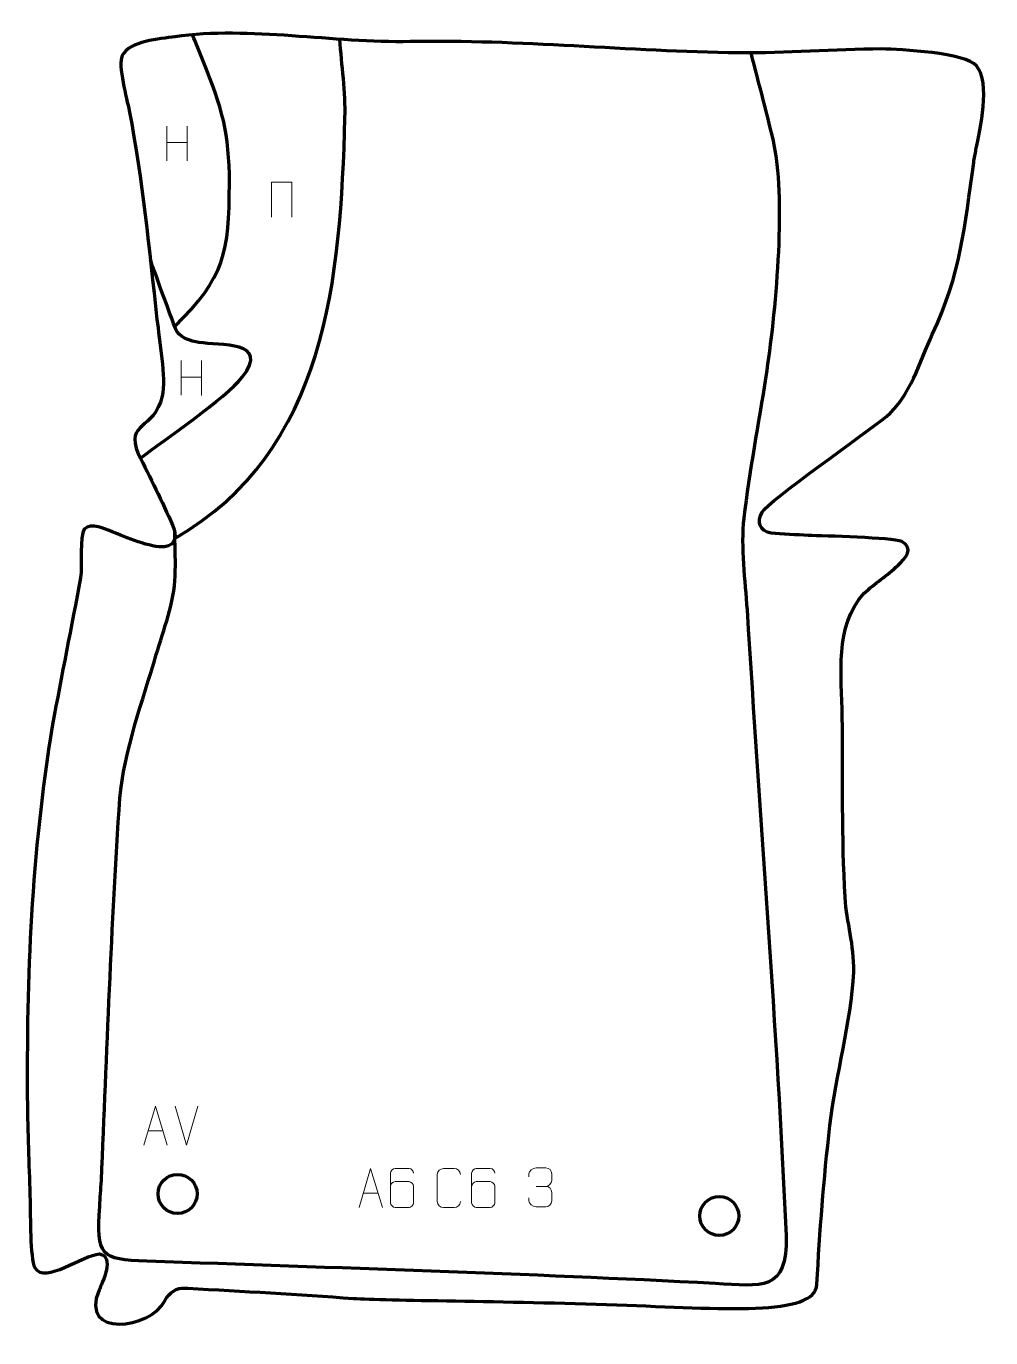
# Model space of a CAD drawing. Header units: millimetres. Extents: x -299 to 318, y -359 to 481.
import ezdxf

# ---------------------------------------------------------------- set-up
doc = ezdxf.new("R2010")
doc.units = ezdxf.units.MM
doc.header["$MEASUREMENT"] = 0
doc.layers.add('layer 2', color=7, linetype='Continuous')
doc.layers.add('layer 3', color=7, linetype='Continuous')

msp = doc.modelspace()

# ---------------------------------------------------------------- linework, layer by layer
at = {"layer": 'layer 2', "color": 142, "lineweight": 200}
for centre in [(-202.4386, -266.8027), (144.4301, -280.9581)]:
    msp.add_ellipse(centre, major_axis=(0, 12.5), ratio=1, dxfattribs=at)
at = {"layer": 'layer 2', "color": 142, "lineweight": 158}
for points, knots in [([(-204.2414, 288.5672), (-172.2973, 319.9156), (-169.3284, 336.1902), (-169.2468, 380.1218), (-169.2468, 380.1218), (-169.1864, 412.6335), (-174.0633, 428.8251), (-186.1079, 458.562), (-186.1079, 458.562), (-188.3765, 464.1631), (-190.57, 469.7971), (-192.7881, 475.4186)], [0, 0, 0, 0, 0.25, 0.25, 0.25, 0.25, 0.5, 0.5, 0.5, 0.5, 1, 1, 1, 1]), ([(-204.21, 152.9293), (-106.6135, 208.8814), (-98.0328, 319.8205), (-95.2658, 422.2207), (-95.2658, 422.2207), (-94.8238, 438.5779), (-97.2964, 456.0646), (-98.6354, 472.4905)], [0, 0, 0, 0, 0.33333333, 0.33333333, 0.33333333, 0.33333333, 1, 1, 1, 1]), ([(164.5427, 463.7777), (169.5202, 444.0764), (175.436, 423.4425), (179.6211, 403.6845), (179.6211, 403.6845), (186.889, 367.1204), (180.4125, 296.4562), (174.2322, 256.5664), (174.2322, 256.5664), (169.5528, 226.6002), (163.6681, 195.7982), (160.1349, 165.7864), (160.1349, 165.7864), (157.9603, 147.3155), (160.9552, 125.9025), (162.164, 107.2105), (162.164, 107.2105), (170.4282, -26.0536), (181.243, -160.2441), (187.2046, -293.4251), (187.2046, -293.4251), (188.3858, -329.8807), (171.4142, -325.7749), (141.7606, -324.2113), (141.7606, -324.2113), (20.956, -317.8414), (-101.0558, -314.2018), (-222.0235, -309.8893), (-222.0235, -309.8893), (-252.0287, -308.8235), (-254.2574, -306.4578), (-252.322, -274.8125), (-252.322, -274.8125), (-251.9851, -269.3045), (-251.5454, -263.8123), (-251.2338, -258.2991), (-251.2338, -258.2991), (-247.536, -176.6386), (-244.9889, -95.088), (-239.3753, -13.5056), (-239.3753, -13.5056), (-236.7325, 16.7018), (-224.7079, 49.2141), (-216.0725, 78.4951), (-216.0725, 78.4951), (-211.3713, 94.4357), (-204.647, 112.2411), (-203.9743, 128.7847), (-203.9743, 128.7847), (-203.6213, 137.4688), (-204.092, 146.2193), (-204.2052, 154.9111), (-204.2052, 154.9111), (-204.2052, 154.9111), (-204.2016, 156.4007), (-204.2016, 156.4007)], [0, 0, 0, 0, 0.06666667, 0.06666667, 0.06666667, 0.06666667, 0.13333333, 0.13333333, 0.13333333, 0.13333333, 0.2, 0.2, 0.2, 0.2, 0.26666667, 0.26666667, 0.26666667, 0.26666667, 0.33333333, 0.33333333, 0.33333333, 0.33333333, 0.4, 0.4, 0.4, 0.4, 0.46666667, 0.46666667, 0.46666667, 0.46666667, 0.53333333, 0.53333333, 0.53333333, 0.53333333, 0.6, 0.6, 0.6, 0.6, 0.66666667, 0.66666667, 0.66666667, 0.66666667, 0.73333333, 0.73333333, 0.73333333, 0.73333333, 0.8, 0.8, 0.8, 0.8, 0.86666667, 0.86666667, 0.86666667, 0.86666667, 1, 1, 1, 1]), ([(-226.2107, 204.3453), (-210.5955, 216.0064), (-171.6962, 242.6938), (-161.1115, 256.0816), (-161.1115, 256.0816), (-142.3411, 279.8227), (-175.5627, 276.0514), (-188.8338, 278.4082), (-188.8338, 278.4082), (-194.2577, 279.3714), (-199.185, 280.7156), (-202.7705, 285.1199), (-202.7705, 285.1199), (-204.6225, 288.4272), (-219.8357, 331.1868), (-219.8357, 331.1868)], [0, 0, 0, 0, 0.2, 0.2, 0.2, 0.2, 0.4, 0.4, 0.4, 0.4, 0.6, 0.6, 0.6, 0.6, 1, 1, 1, 1])]:
    msp.add_open_spline(points, degree=3, knots=knots, dxfattribs=at)
at = {"layer": 'layer 2', "color": 250, "lineweight": 9}
for points in [[(-209.3835, 416.958), (-209.3835, 416.958), (-209.3835, 394.7653), (-209.3835, 394.7653)], [(-196.2678, 416.958), (-196.2678, 416.958), (-196.2678, 394.6077), (-196.2678, 394.6077)], [(-209.366, 406.3156), (-209.366, 406.3156), (-196.2678, 406.3156), (-196.2678, 406.3156)], [(-200.22, 266.8473), (-200.22, 266.8473), (-200.22, 244.6546), (-200.22, 244.6546)], [(-187.1043, 266.8473), (-187.1043, 266.8473), (-187.1043, 244.497), (-187.1043, 244.497)], [(-200.2025, 256.2049), (-200.2025, 256.2049), (-187.1043, 256.2049), (-187.1043, 256.2049)], [(-196.6948, -235.6068), (-196.6948, -235.6068), (-204.0166, -210.6532), (-204.0166, -210.6532)], [(-189.3729, -210.6532), (-189.3729, -210.6532), (-196.6947, -235.6068), (-196.6947, -235.6068)], [(-221.3317, -226.3501), (-221.3317, -226.3501), (-211.836, -226.3501), (-211.836, -226.3501)], [(-83.462, -266.3002), (-83.462, -266.3002), (-73.9663, -266.3002), (-73.9663, -266.3002)], [(27.1068, -262.0833), (27.1068, -262.0833), (33.3032, -262.0833), (33.3032, -262.0833)]]:
    msp.add_open_spline(points, degree=3, dxfattribs=at)
for points, knots in [([(-142.357, 358.6243), (-142.357, 358.6243), (-142.357, 380.9746), (-142.357, 380.9746), (-142.357, 380.9746), (-142.357, 380.9746), (-129.2387, 380.9746), (-129.2387, 380.9746), (-129.2387, 380.9746), (-129.2387, 380.9746), (-129.2387, 358.6243), (-129.2387, 358.6243)], [0, 0, 0, 0, 0.25, 0.25, 0.25, 0.25, 0.5, 0.5, 0.5, 0.5, 1, 1, 1, 1]), ([(-224.0543, -235.5995), (-224.0543, -235.5995), (-216.6833, -210.646), (-216.6833, -210.646), (-216.6833, -210.646), (-216.6833, -210.646), (-209.1134, -235.5995), (-209.1134, -235.5995)], [0, 0, 0, 0, 0.33333333, 0.33333333, 0.33333333, 0.33333333, 1, 1, 1, 1]), ([(-86.1846, -275.5496), (-86.1846, -275.5496), (-78.8136, -250.5961), (-78.8136, -250.5961), (-78.8136, -250.5961), (-78.8136, -250.5961), (-71.2437, -275.5496), (-71.2437, -275.5496)], [0, 0, 0, 0, 0.33333333, 0.33333333, 0.33333333, 0.33333333, 1, 1, 1, 1]), ([(-51.2842, -253.5322), (-51.3083, -252.1927), (-52.6645, -250.5395), (-54.2364, -250.5738), (-54.2364, -250.5738), (-57.2212, -250.5741), (-60.2064, -250.5741), (-63.1918, -250.5738), (-63.1918, -250.5738), (-64.4109, -250.5589), (-66.1391, -251.9965), (-66.1441, -253.5322), (-66.1441, -253.5322), (-66.1438, -259.8927), (-66.1438, -266.2535), (-66.1441, -272.6142), (-66.1441, -272.6142), (-66.1394, -273.7771), (-64.4109, -275.5482), (-63.1918, -275.5726), (-63.1918, -275.5726), (-60.2064, -275.5723), (-57.2212, -275.5723), (-54.2364, -275.5726), (-54.2364, -275.5726), (-52.9583, -275.5288), (-51.2886, -273.9143), (-51.2842, -272.6142), (-51.2842, -272.6142), (-51.2842, -269.0309), (-51.2842, -265.4478), (-51.2842, -261.8651), (-51.2842, -261.8651), (-51.3227, -260.3869), (-52.9054, -258.954), (-54.2364, -258.956), (-54.2364, -258.956), (-57.2212, -258.9557), (-60.2064, -258.9557), (-63.1918, -258.956), (-63.1918, -258.956), (-64.5213, -258.951), (-66.1643, -260.4583), (-66.1226, -261.8868)], [0, 0, 0, 0, 0.08333333, 0.08333333, 0.08333333, 0.08333333, 0.16666667, 0.16666667, 0.16666667, 0.16666667, 0.25, 0.25, 0.25, 0.25, 0.33333333, 0.33333333, 0.33333333, 0.33333333, 0.41666667, 0.41666667, 0.41666667, 0.41666667, 0.5, 0.5, 0.5, 0.5, 0.58333333, 0.58333333, 0.58333333, 0.58333333, 0.66666667, 0.66666667, 0.66666667, 0.66666667, 0.75, 0.75, 0.75, 0.75, 0.83333333, 0.83333333, 0.83333333, 0.83333333, 1, 1, 1, 1]), ([(-21.2911, -271.7319), (-21.4309, -274.0553), (-23.1081, -275.5349), (-25.2558, -275.5457), (-25.2558, -275.5457), (-27.5877, -275.5453), (-29.9196, -275.5453), (-32.2511, -275.5457), (-32.2511, -275.5457), (-34.1761, -275.6511), (-36.1482, -273.7666), (-36.137, -271.7493), (-36.137, -271.7493), (-36.1366, -265.9792), (-36.1366, -260.2095), (-36.137, -254.4402), (-36.137, -254.4402), (-36.1328, -252.3021), (-34.3861, -250.5829), (-32.2337, -250.5964), (-32.2337, -250.5964), (-29.908, -250.5964), (-27.5819, -250.5964), (-25.2558, -250.5964), (-25.2558, -250.5964), (-23.3092, -250.5609), (-21.3178, -252.0524), (-21.2911, -254.49)], [0, 0, 0, 0, 0.125, 0.125, 0.125, 0.125, 0.25, 0.25, 0.25, 0.25, 0.375, 0.375, 0.375, 0.375, 0.5, 0.5, 0.5, 0.5, 0.625, 0.625, 0.625, 0.625, 0.75, 0.75, 0.75, 0.75, 1, 1, 1, 1]), ([(0.7158, -253.5322), (0.6917, -252.1927), (-0.6645, -250.5395), (-2.2364, -250.5738), (-2.2364, -250.5738), (-5.2212, -250.5741), (-8.2064, -250.5741), (-11.1918, -250.5738), (-11.1918, -250.5738), (-12.4109, -250.5589), (-14.1391, -251.9965), (-14.1441, -253.5322), (-14.1441, -253.5322), (-14.1438, -259.8927), (-14.1438, -266.2535), (-14.1441, -272.6142), (-14.1441, -272.6142), (-14.1394, -273.7771), (-12.4109, -275.5482), (-11.1918, -275.5726), (-11.1918, -275.5726), (-8.2064, -275.5723), (-5.2212, -275.5723), (-2.2364, -275.5726), (-2.2364, -275.5726), (-0.9583, -275.5288), (0.7114, -273.9143), (0.7158, -272.6142), (0.7158, -272.6142), (0.7158, -269.0309), (0.7158, -265.4478), (0.7158, -261.8651), (0.7158, -261.8651), (0.6773, -260.3869), (-0.9054, -258.954), (-2.2364, -258.956), (-2.2364, -258.956), (-5.2212, -258.9557), (-8.2064, -258.9557), (-11.1918, -258.956), (-11.1918, -258.956), (-12.5213, -258.951), (-14.1643, -260.4583), (-14.1226, -261.8868)], [0, 0, 0, 0, 0.08333333, 0.08333333, 0.08333333, 0.08333333, 0.16666667, 0.16666667, 0.16666667, 0.16666667, 0.25, 0.25, 0.25, 0.25, 0.33333333, 0.33333333, 0.33333333, 0.33333333, 0.41666667, 0.41666667, 0.41666667, 0.41666667, 0.5, 0.5, 0.5, 0.5, 0.58333333, 0.58333333, 0.58333333, 0.58333333, 0.66666667, 0.66666667, 0.66666667, 0.66666667, 0.75, 0.75, 0.75, 0.75, 0.83333333, 0.83333333, 0.83333333, 0.83333333, 1, 1, 1, 1]), ([(22.3971, -255.8381), (22.3971, -255.8381), (22.3971, -253.9809), (22.3971, -253.9809), (22.3971, -253.9809), (22.3828, -252.239), (25.0473, -250.1209), (27.1064, -250.1436), (27.1064, -250.1436), (29.1705, -250.1436), (31.2345, -250.1436), (33.2982, -250.1436), (33.2982, -250.1436), (35.4927, -250.1348), (37.091, -251.9816), (37.1354, -253.8937), (37.1354, -253.8937), (37.135, -255.3288), (37.135, -256.7639), (37.1354, -258.1994), (37.1354, -258.1994), (37.0868, -259.8529), (35.4842, -262.0829), (33.2859, -262.0729), (33.2859, -262.0729), (35.4896, -262.0841), (37.0976, -263.8873), (37.1516, -265.9468), (37.1516, -265.9468), (37.1512, -267.7315), (37.1512, -269.5162), (37.1516, -271.3013), (37.1516, -271.3013), (37.1617, -273.3627), (35.1068, -275.1258), (33.2859, -275.1177), (33.2859, -275.1177), (31.2206, -275.1174), (29.1554, -275.1174), (27.0898, -275.1177), (27.0898, -275.1177), (24.9212, -275.1062), (22.3902, -272.706), (22.3716, -271.2442), (22.3716, -271.2442), (22.3716, -271.2442), (22.3716, -269.3356), (22.3716, -269.3356)], [0, 0, 0, 0, 0.07692308, 0.07692308, 0.07692308, 0.07692308, 0.15384615, 0.15384615, 0.15384615, 0.15384615, 0.23076923, 0.23076923, 0.23076923, 0.23076923, 0.30769231, 0.30769231, 0.30769231, 0.30769231, 0.38461538, 0.38461538, 0.38461538, 0.38461538, 0.46153846, 0.46153846, 0.46153846, 0.46153846, 0.53846154, 0.53846154, 0.53846154, 0.53846154, 0.61538462, 0.61538462, 0.61538462, 0.61538462, 0.69230769, 0.69230769, 0.69230769, 0.69230769, 0.76923077, 0.76923077, 0.76923077, 0.76923077, 0.84615385, 0.84615385, 0.84615385, 0.84615385, 1, 1, 1, 1])]:
    msp.add_open_spline(points, degree=3, knots=knots, dxfattribs=at)
at = {"layer": 'layer 3', "color": 242, "lineweight": 158}
msp.add_open_spline([(-197.7677, -327.1122), (-202.8102, -326.8408), (-207.7959, -329.7355), (-210.5746, -335.3086), (-210.5746, -335.3086), (-219.6922, -353.5955), (-265.7081, -358.9386), (-252.754, -328.5619), (-252.754, -328.5619), (-250.6607, -323.6534), (-242.4317, -306.8341), (-252.4196, -305.2786), (-252.4196, -305.2786), (-263.101, -305.5225), (-287.5846, -325.0831), (-293.8378, -314.022), (-293.8378, -314.022), (-297.0758, -308.2943), (-296.6318, -279.9982), (-296.8859, -271.2572), (-296.8859, -271.2572), (-297.4663, -251.3031), (-298.2893, -231.0794), (-298.6042, -211.152), (-298.6042, -211.152), (-299.3487, -124.7846), (-296.1948, -51.7035), (-282.6045, 33.6353), (-282.6045, 33.6353), (-276.5785, 65.0044), (-270.4874, 96.3737), (-264.5222, 127.7528), (-264.5222, 127.7528), (-263.3655, 135.3924), (-265.4574, 154.348), (-262.2026, 158.8213), (-262.2026, 158.8213), (-257.7385, 163.1105), (-249.1209, 159.1092), (-244.2761, 157.1458), (-244.2761, 157.1458), (-236.3019, 153.9141), (-219.1727, 146.5544), (-210.7757, 147.573), (-210.7757, 147.573), (-203.1281, 148.5006), (-203.0034, 154.973), (-205.5375, 160.9422), (-205.5375, 160.9422), (-212.396, 176.8738), (-219.9145, 191.6737), (-227.6085, 207.1549), (-227.6085, 207.1549), (-236.3483, 227.9066), (-217.5601, 221.5703), (-212.2399, 243.9995), (-212.2399, 243.9995), (-209.8611, 255.6638), (-214.1353, 280.1137), (-215.6227, 293.0726), (-215.6227, 293.0726), (-220.7794, 338.6528), (-224.7086, 381.5415), (-233.3956, 426.8184), (-233.3956, 426.8184), (-234.9029, 434.3052), (-240.8929, 455.8476), (-237.9246, 462.0169), (-237.9246, 462.0169), (-233.4037, 471.4128), (-213.6521, 472.7001), (-204.2747, 474.1441), (-204.2747, 474.1441), (-156.2191, 480.847), (-102.7158, 469.999), (-53.4351, 470.9654), (-53.4351, 470.9654), (16.201, 472.3311), (86.311, 464.6713), (156.6666, 463.7716), (156.6666, 463.7716), (187.4422, 463.5748), (217.8707, 466.1073), (248.4662, 466.3273), (248.4662, 466.3273), (260.3672, 465.9454), (302.1621, 463.9779), (309.1917, 455.4659), (309.1917, 455.4659), (318.2478, 444.5001), (311.363, 414.9886), (308.7901, 401.921), (308.7901, 401.921), (308.2486, 399.1304), (307.7668, 396.4011), (307.3435, 393.5898), (307.3435, 393.5898), (301.4721, 352.2463), (299.1508, 322.1947), (280.7867, 283.5019), (280.7867, 283.5019), (273.2345, 266.6126), (266.0001, 242.8976), (251.4906, 230.9972), (251.4906, 230.9972), (238.2339, 220.1243), (176.0414, 177.0161), (171.7733, 169.678), (171.7733, 169.678), (168.2485, 163.6179), (170.1884, 157.3541), (177.7114, 156.3502), (177.7114, 156.3502), (184.4518, 155.4507), (194.3003, 155.2462), (201.3218, 154.849), (201.3218, 154.849), (211.6596, 154.3243), (254.8794, 153.5285), (261.2117, 150.8314), (261.2117, 150.8314), (269.3413, 146.7135), (263.5117, 140.2272), (258.9246, 135.7297), (258.9246, 135.7297), (251.6983, 128.9568), (244.0111, 124.0478), (237.1942, 117.7812), (237.1942, 117.7812), (217.71, 96.4582), (222.9946, 65.4397), (223.1967, 38.701), (223.1967, 38.701), (223.4777, 0.7804), (222.822, -39.0659), (224.9877, -76.7801), (224.9877, -76.7801), (225.9613, -93.7341), (230.9119, -106.5848), (230.4626, -124.708), (230.4626, -124.708), (228.7558, -157.6284), (219.1975, -189.9548), (215.2637, -223.0274), (215.2637, -223.0274), (211.2393, -257.7372), (208.724, -290.7386), (206.9812, -324.6646), (206.9812, -324.6646), (205.902, -345.6736), (145.9539, -340.2598), (78.8456, -337.8426), (78.8456, -337.8426), (8.3374, -335.303), (-69.9272, -335.1616), (-89.8047, -333.736), (-89.8047, -333.736), (-125.1596, -331.2004), (-160.5577, -329.122), (-195.9512, -327.2102), (-195.9512, -327.2102), (-196.5551, -327.1776), (-197.7677, -327.1122), (-197.7677, -327.1122)], degree=3, knots=[0, 0, 0, 0, 0.02380952, 0.02380952, 0.02380952, 0.02380952, 0.04761905, 0.04761905, 0.04761905, 0.04761905, 0.07142857, 0.07142857, 0.07142857, 0.07142857, 0.0952381, 0.0952381, 0.0952381, 0.0952381, 0.11904762, 0.11904762, 0.11904762, 0.11904762, 0.14285714, 0.14285714, 0.14285714, 0.14285714, 0.16666667, 0.16666667, 0.16666667, 0.16666667, 0.19047619, 0.19047619, 0.19047619, 0.19047619, 0.21428571, 0.21428571, 0.21428571, 0.21428571, 0.23809524, 0.23809524, 0.23809524, 0.23809524, 0.26190476, 0.26190476, 0.26190476, 0.26190476, 0.28571429, 0.28571429, 0.28571429, 0.28571429, 0.30952381, 0.30952381, 0.30952381, 0.30952381, 0.33333333, 0.33333333, 0.33333333, 0.33333333, 0.35714286, 0.35714286, 0.35714286, 0.35714286, 0.38095238, 0.38095238, 0.38095238, 0.38095238, 0.4047619, 0.4047619, 0.4047619, 0.4047619, 0.42857143, 0.42857143, 0.42857143, 0.42857143, 0.45238095, 0.45238095, 0.45238095, 0.45238095, 0.47619048, 0.47619048, 0.47619048, 0.47619048, 0.5, 0.5, 0.5, 0.5, 0.52380952, 0.52380952, 0.52380952, 0.52380952, 0.54761905, 0.54761905, 0.54761905, 0.54761905, 0.57142857, 0.57142857, 0.57142857, 0.57142857, 0.5952381, 0.5952381, 0.5952381, 0.5952381, 0.61904762, 0.61904762, 0.61904762, 0.61904762, 0.64285714, 0.64285714, 0.64285714, 0.64285714, 0.66666667, 0.66666667, 0.66666667, 0.66666667, 0.69047619, 0.69047619, 0.69047619, 0.69047619, 0.71428571, 0.71428571, 0.71428571, 0.71428571, 0.73809524, 0.73809524, 0.73809524, 0.73809524, 0.76190476, 0.76190476, 0.76190476, 0.76190476, 0.78571429, 0.78571429, 0.78571429, 0.78571429, 0.80952381, 0.80952381, 0.80952381, 0.80952381, 0.83333333, 0.83333333, 0.83333333, 0.83333333, 0.85714286, 0.85714286, 0.85714286, 0.85714286, 0.88095238, 0.88095238, 0.88095238, 0.88095238, 0.9047619, 0.9047619, 0.9047619, 0.9047619, 0.92857143, 0.92857143, 0.92857143, 0.92857143, 0.95238095, 0.95238095, 0.95238095, 0.95238095, 1, 1, 1, 1], dxfattribs=at)

doc.saveas('drawing.dxf')
